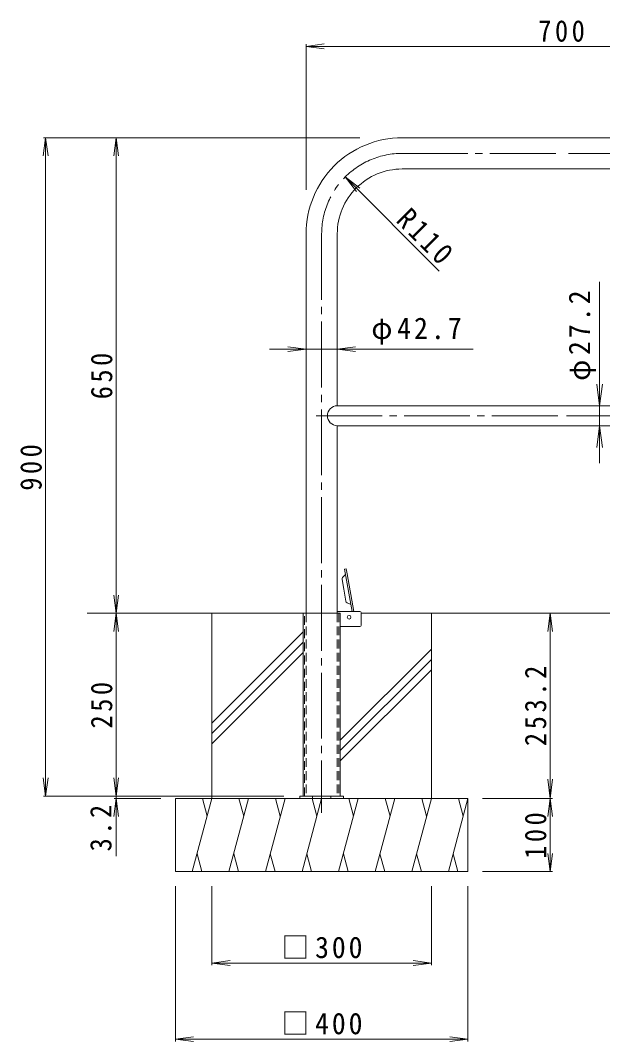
# Model space of a CAD drawing. Units: millimetres, scale not verified. Extents: x -1714 to 1749, y -1362 to 800.
# Drawn here: x -1714 to -919, y -734 to 662 of the extents above; entities that cross this region are included whole.
import ezdxf

# ---------------------------------------------------------------- set-up
doc = ezdxf.new("R2010")
doc.units = ezdxf.units.MM
doc.header["$LTSCALE"] = 10
doc.linetypes.add('CHAIN2', pattern=[12, 9, -1, 1, -1])
doc.linetypes.add('DASHED1', pattern=[1.8, 1.2, -0.6])
for name, color, linetype, lineweight in [('C-0_通り芯', 4, 'CHAIN2', 9), ('C-1_躯体', 7, 'Continuous', 9), ('C-2_仕上', 4, 'Continuous', 9), ('C-3_寸法', 2, 'Continuous', 9), ('C-4_文字', 7, 'Continuous', 9), ('C-5_建具', 7, 'Continuous', 9), ('C-E_見え係り', 6, 'Continuous', 5)]:
    doc.layers.add(name, color=color, linetype=linetype, lineweight=lineweight)
doc.styles.add('ＭＳ ゴシック', font='')
doc.styles.get('ＭＳ ゴシック').set_extended_font_data('MS Gothic')

msp = doc.modelspace()

# ---------------------------------------------------------------- linework, layer by layer
at = {"layer": 'C-0_通り芯', "color": 7}
for p, q in [((-1192.55, 480.21), (-973.9, 480.21)), ((-755.25, 480.21), (-973.9, 480.21)), ((-1302.55, 370.21), (-1302.55, -421.42)), ((-1309.87, 121.56), (-973.9, 121.56)), ((-637.94, 121.56), (-973.9, 121.56))]:
    msp.add_line(p, q, dxfattribs=at)
at = {"layer": 'C-0_通り芯', "linetype": 'Continuous'}
for p, q in [((-1277.15, -148.44), (-1327.95, -148.44)), ((-1327.95, -398.44), (-1327.95, -148.44)), ((-1277.15, -148.44), (-1277.15, -398.44))]:
    msp.add_line(p, q, dxfattribs=at)
at = {"layer": 'C-0_通り芯', "linetype": 'DASHED1'}
for p, q in [((-1325.95, -398.44), (-1325.95, -148.44)), ((-1279.15, -148.44), (-1279.15, -398.44))]:
    msp.add_line(p, q, dxfattribs=at)
at = {"layer": 'C-0_通り芯', "color": 7}
msp.add_arc((-1192.55, 370.21), 110, 89.99969, 180, dxfattribs=at)
at = {"layer": 'C-1_躯体', "color": 3}
for p, q in [((-1250.2, -146.14), (-1281.2, -146.14)), ((-1248.7, -165.14), (-1248.7, -147.64)), ((-1250.2, -166.64), (-1277.15, -166.64))]:
    msp.add_line(p, q, dxfattribs=at)
at = {"layer": 'C-1_躯体'}
for p, q in [((-1272.55, -398.44), (-1332.55, -398.44)), ((-1332.55, -398.44), (-1332.55, -401.64)), ((-1315.05, -398.44), (-1315.05, -401.64)), ((-1290.05, -398.44), (-1290.05, -401.64)), ((-1272.55, -398.44), (-1272.55, -401.64))]:
    msp.add_line(p, q, dxfattribs=at)
at = {"layer": 'C-1_躯体', "color": 3}
for centre, start, end in [((-1250.2, -147.64), 0, 90), ((-1250.2, -165.14), 270, 0)]:
    msp.add_arc(centre, 1.5, start, end, dxfattribs=at)
at = {"layer": 'C-2_仕上', "color": 3}
for p, q in [((-1192.55, 501.56), (-973.9, 501.56)), ((-755.25, 501.56), (-973.9, 501.56)), ((-1192.55, 458.86), (-973.9, 458.86)), ((-755.25, 458.86), (-973.9, 458.86)), ((-1323.9, 370.21), (-1323.9, -148.44)), ((-666.6, 135.16), (-973.9, 135.16)), ((-1281.2, 107.96), (-1281.2, -148.44)), ((-1281.2, 107.96), (-973.9, 107.96)), ((-666.6, 107.96), (-973.9, 107.96))]:
    msp.add_line(p, q, dxfattribs=at)
at = {"layer": 'C-2_仕上'}
for p, q in [((-1273.91, -99.51), (-1270.09, -95.69)), ((-1268.85, -87.76), (-1271.12, -88.16)), ((-1260.9, -146.14), (-1271.12, -88.16)), ((-1268.85, -87.76), (-1267.65, -94.57)), ((-1258.56, -146.14), (-1267.65, -94.57)), ((-1274.74, -102.15), (-1272.37, -115.62)), ((-1269.46, -132.13), (-1272.37, -115.62)), ((-1267.79, -134.32), (-1262.88, -136.61))]:
    msp.add_line(p, q, dxfattribs=at)
at = {"layer": 'C-2_仕上', "color": 3}
msp.add_lwpolyline([(-1281.2, 370.21), (-1281.2, 135.16), (-973.9, 135.16)], dxfattribs=at)
for centre, radius, start, end in [((-1192.55, 370.21), 131.35, 89.99974, 180), ((-1192.55, 370.21), 88.65, 89.99971, 180), ((-1281.2, 121.56), 13.6, 90, 270)]:
    msp.add_arc(centre, radius, start, end, dxfattribs=at)
at = {"layer": 'C-2_仕上'}
for centre, radius, start, end in [((-1270.59, -95.2), 0.7, 315.00111, 10.00201), ((-1271.79, -101.63), 3, 135.00081, 190.00044), ((-1266.5, -131.61), 3, 190.00035, 244.99828), ((-1263.17, -137.25), 0.7, 9.99756, 64.99773)]:
    msp.add_arc(centre, radius, start, end, dxfattribs=at)
at = {"layer": 'C-3_寸法', "color": 3, "linetype": 'DASHED1'}
for p, q in [((-1323.9, -148.44), (-1323.9, -398.44)), ((-1281.2, -148.44), (-1281.2, -398.44))]:
    msp.add_line(p, q, dxfattribs=at)
at = {"layer": 'C-4_文字'}
for p, q in [((-1323.9, 626.51), (-1299.12, 629.77)), ((-1323.9, 629.51), (-1323.9, 430.3)), ((-1323.9, 626.51), (-623.9, 626.51)), ((-1323.9, 626.51), (-1299.12, 623.24)), ((-1679.89, 501.56), (-1683.16, 476.78)), ((-1682.89, 501.56), (-1250.58, 501.56)), ((-1679.89, 501.56), (-1679.89, -398.44)), ((-1679.89, 501.56), (-1676.63, 476.78)), ((-1583.4, 501.56), (-1586.66, 476.78)), ((-1583.4, 501.56), (-1583.4, -148.44)), ((-1583.4, 501.56), (-1580.13, 476.78)), ((-1141.8, 319.34), (-1270.35, 447.98)), ((-922.6, 304.72), (-922.6, 56.51)), ((-1323.9, 212.52), (-1373.9, 212.52)), ((-1323.9, 212.52), (-1348.69, 215.79)), ((-1323.9, 212.52), (-1348.69, 209.26)), ((-1095.45, 212.52), (-1323.9, 212.52)), ((-1281.2, 212.52), (-1256.42, 215.79)), ((-1281.2, 212.52), (-1256.42, 209.26)), ((-922.6, 135.16), (-926.51, 164.9)), ((-922.6, 135.16), (-918.68, 164.9)), ((-922.6, 135.16), (-919.6, 135.16)), ((-922.6, 107.96), (-926.51, 78.22)), ((-922.6, 107.96), (-919.6, 107.96)), ((-922.6, 107.96), (-918.68, 78.22)), ((-1583.4, -148.44), (-1586.66, -123.65)), ((-1583.4, -148.44), (-1580.13, -123.65)), ((-1583.4, -148.44), (-1586.66, -173.22)), ((-1583.4, -148.44), (-1583.4, -398.44)), ((-1583.4, -148.44), (-1580.13, -173.22)), ((-990.16, -148.44), (-993.42, -173.22)), ((-990.16, -148.44), (-986.89, -173.22)), ((-990.16, -401.64), (-990.16, -148.44)), ((-1679.89, -398.44), (-1683.16, -373.65)), ((-1679.89, -398.44), (-1676.63, -373.65)), ((-1583.4, -398.44), (-1586.66, -373.65)), ((-1583.4, -398.44), (-1580.13, -373.65)), ((-990.16, -401.64), (-993.42, -375.15)), ((-990.16, -401.64), (-986.89, -375.15)), ((-1682.89, -398.44), (-1354.44, -398.44)), ((-1583.4, -401.64), (-1586.66, -426.42)), ((-1586.4, -401.64), (-1522.55, -401.64)), ((-1583.4, -401.64), (-1583.4, -398.44)), ((-1583.4, -401.64), (-1580.13, -426.42)), ((-1583.4, -401.64), (-1583.4, -480.72)), ((-987.16, -401.64), (-1082.55, -401.64)), ((-990.16, -401.64), (-993.42, -426.42)), ((-990.16, -501.64), (-990.16, -401.64)), ((-990.16, -401.64), (-986.89, -426.42)), ((-990.16, -501.64), (-993.42, -476.85)), ((-990.16, -501.64), (-986.89, -476.85)), ((-987.16, -501.64), (-1082.55, -501.64)), ((-1502.55, -733.74), (-1502.55, -521.64)), ((-1452.55, -629.63), (-1452.55, -521.64)), ((-1152.55, -629.63), (-1152.55, -521.64)), ((-1102.55, -733.74), (-1102.55, -521.64)), ((-1452.55, -626.63), (-1427.77, -623.36)), ((-1452.55, -626.63), (-1152.55, -626.63)), ((-1452.55, -626.63), (-1427.77, -629.89)), ((-1152.55, -626.63), (-1177.34, -623.36)), ((-1152.55, -626.63), (-1177.34, -629.89)), ((-1502.55, -730.74), (-1477.77, -727.48)), ((-1502.55, -730.74), (-1102.55, -730.74)), ((-1502.55, -730.74), (-1477.77, -734)), ((-1102.55, -730.74), (-1127.34, -727.48)), ((-1102.55, -730.74), (-1127.34, -734))]:
    msp.add_line(p, q, dxfattribs=at)
at = {"layer": 'C-5_建具'}
for q in [(-1250.52, 432.75), (-1255.14, 428.14)]:
    msp.add_line((-1270.35, 447.98), q, dxfattribs=at)
at = {"layer": 'C-E_見え係り'}
for p, q in [((-1623.2, -148.44), (-1327.95, -148.44)), ((-1452.55, -401.64), (-1452.55, -148.44)), ((-1248.7, -148.44), (-699.11, -148.44)), ((-1152.55, -401.64), (-1152.55, -148.44)), ((-1327.95, -174.03), (-1452.55, -298.63)), ((-1327.95, -188.17), (-1452.55, -312.77)), ((-1327.95, -202.31), (-1452.55, -326.91)), ((-1152.55, -197.51), (-1277.15, -322.11)), ((-1152.55, -211.65), (-1277.15, -336.25)), ((-1152.55, -225.79), (-1277.15, -350.39)), ((-1502.55, -401.64), (-1102.55, -401.64)), ((-1502.55, -501.64), (-1502.55, -401.64)), ((-1452.55, -401.64), (-1479.35, -501.64)), ((-1465.6, -401.64), (-1459.08, -425.99)), ((-1402.55, -401.64), (-1429.35, -501.64)), ((-1415.6, -401.64), (-1409.08, -425.99)), ((-1352.55, -401.64), (-1379.35, -501.64)), ((-1365.6, -401.64), (-1359.08, -425.99)), ((-1302.55, -401.64), (-1329.35, -501.64)), ((-1315.6, -401.64), (-1309.08, -425.99)), ((-1252.55, -401.64), (-1279.35, -501.64)), ((-1265.6, -401.64), (-1259.08, -425.99)), ((-1202.55, -401.64), (-1229.35, -501.64)), ((-1215.6, -401.64), (-1209.08, -425.99)), ((-1152.55, -401.64), (-1179.35, -501.64)), ((-1165.6, -401.64), (-1159.08, -425.99)), ((-1102.55, -401.64), (-1129.35, -501.64)), ((-1115.6, -401.64), (-1109.08, -425.99)), ((-1102.55, -501.64), (-1102.55, -401.64)), ((-1466.3, -501.64), (-1472.83, -477.29)), ((-1416.3, -501.64), (-1422.83, -477.29)), ((-1366.3, -501.64), (-1372.83, -477.29)), ((-1316.3, -501.64), (-1322.83, -477.29)), ((-1266.3, -501.64), (-1272.83, -477.29)), ((-1216.3, -501.64), (-1222.83, -477.29)), ((-1166.3, -501.64), (-1172.83, -477.29)), ((-1116.3, -501.64), (-1122.83, -477.29)), ((-1502.55, -501.64), (-1102.55, -501.64))]:
    msp.add_line(p, q, dxfattribs=at)
at = {"layer": 'C-E_見え係り', "color": 4, "lineweight": 9}
msp.add_circle((-1265.1, -153.94), 2.5, dxfattribs=at)

# ---------------------------------------------------------------- texts
at = {"layer": 'C-4_文字', "color": 2, "char_height": 29.33, "attachment_point": 7, "style": 'ＭＳ ゴシック'}
for s, insert in [('\\T1.27;\\W0.9;700', (-1006.4, 632.51)), ('\\T1.22;\\W0.95;φ42.7', (-1234.61, 218.52)), ('\\T1.21;\\W0.95;□300', (-1357.55, -620.63)), ('\\T1.21;\\W0.95;□400', (-1357.55, -724.74))]:
    msp.add_mtext(s, dxfattribs=dict(at, insert=insert))
for s, insert, rotation in [('\\T1.28;\\W0.9;R110', (-1202.61, 387.18), 315), ('\\T1.22;\\W0.95;φ27.2', (-927.6, 169.35), 90), ('\\T1.27;\\W0.9;650', (-1588.4, 144.06), 90), ('\\T1.27;\\W0.9;900', (-1684.89, 19.06), 90), ('\\T1.28;\\W0.9;253.2', (-995.16, -330.04), 90), ('\\T1.27;\\W0.9;250', (-1588.4, -305.94), 90), ('\\T1.27;\\W0.9;3.2', (-1589.4, -474.01), 90), ('\\T1.27;\\W0.9;100', (-995.16, -484.14), 90)]:
    msp.add_mtext(s, dxfattribs=dict(at, insert=insert, rotation=rotation))

doc.saveas('drawing.dxf')
